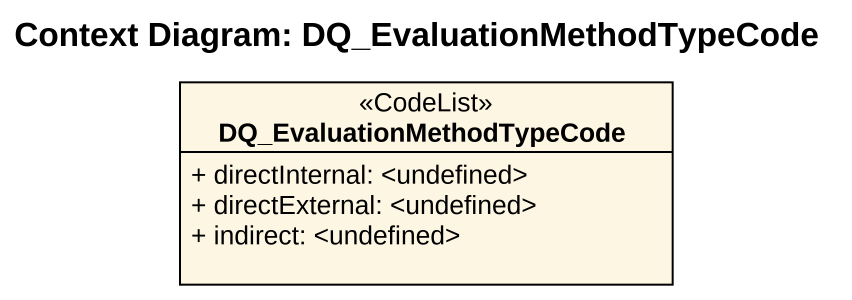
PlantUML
@startuml
title Context Diagram: DQ_EvaluationMethodTypeCode
hide circle
hide empty members
skinparam classAttributeIconSize 0
class DQ_EvaluationMethodTypeCode <<CodeList>> {
  + directInternal: <undefined>
  + directExternal: <undefined>
  + indirect: <undefined>
}
@enduml
